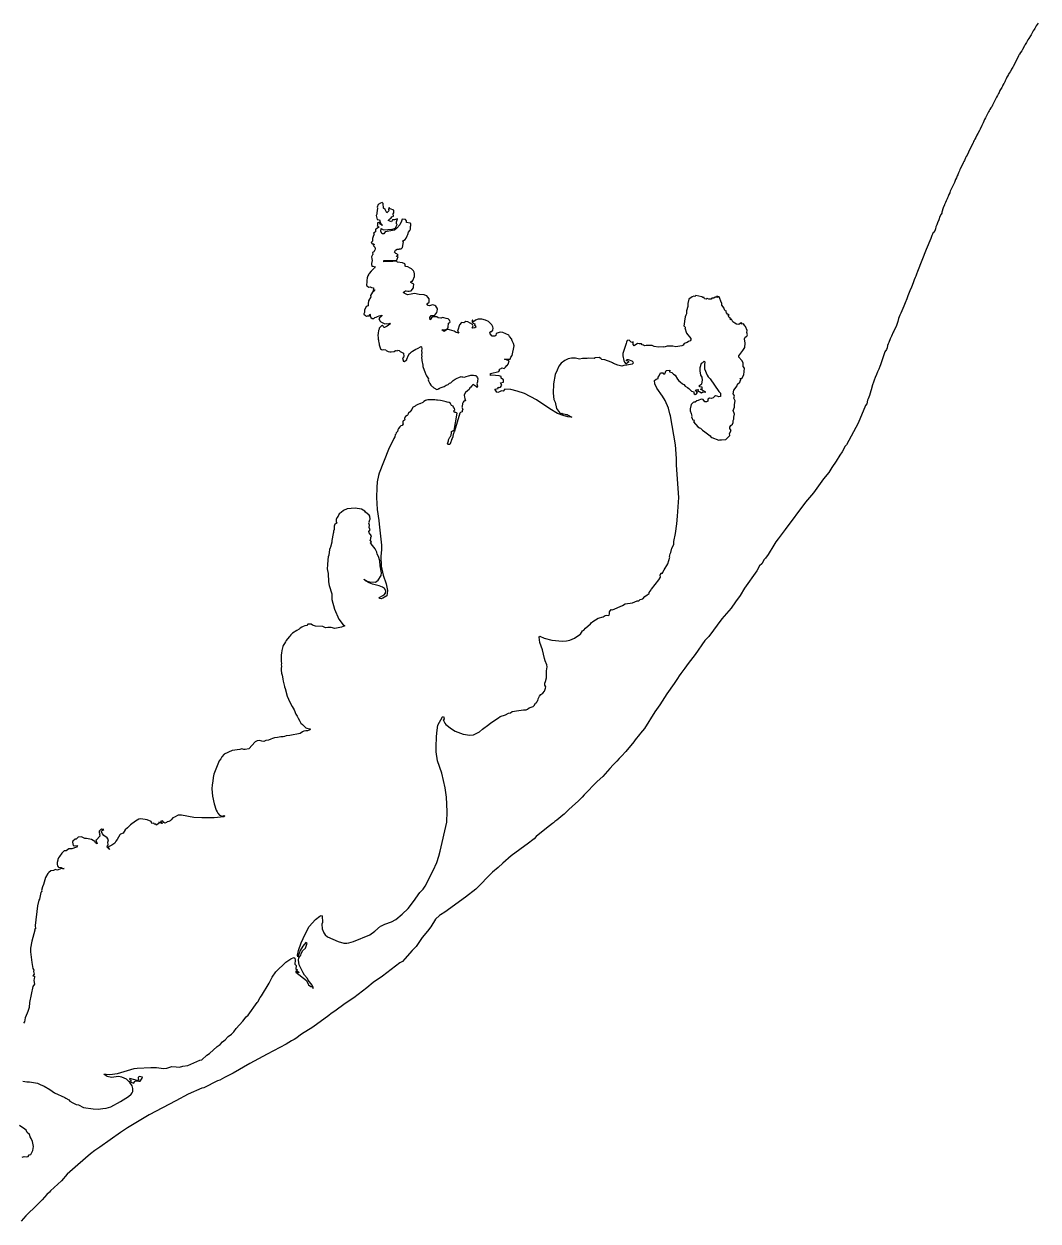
# Model space of a CAD drawing. Extents: x -74 to -34.8, y -33.8 to 5.3.
# Drawn here: x -52.032 to -49.938, y -32.104 to -29.632 of the extents above; entities that cross this region are included whole.
import ezdxf

# ---------------------------------------------------------------- set-up
doc = ezdxf.new("R2010")
doc.units = 0
doc.header["$LTSCALE"] = 2
doc.layers.add('UFEBRASIL', color=7, linetype='Continuous')

msp = doc.modelspace()

# ---------------------------------------------------------------- linework, layer by layer
at = {"layer": 'UFEBRASIL'}
for points in [[(-49.9377, -29.6299), (-49.9413, -29.6359), (-49.9429, -29.6385), (-49.9444, -29.641), (-49.9457, -29.6433), (-49.9475, -29.6462), (-49.9508, -29.6517), (-49.9521, -29.6539), (-49.9534, -29.6562), (-49.9568, -29.6618), (-49.9586, -29.6647), (-49.96, -29.6671), (-49.9616, -29.6698), (-49.9628, -29.6718), (-49.9644, -29.6744), (-49.9658, -29.6768), (-49.97, -29.6848), (-49.9712, -29.6869), (-49.9742, -29.6909), (-49.976, -29.694), (-49.9764, -29.6945), (-49.9781, -29.6979), (-49.9824, -29.7064), (-49.9894, -29.7198), (-49.99, -29.7211), (-49.9924, -29.7253), (-49.9928, -29.7261), (-49.9955, -29.7304), (-49.9975, -29.7336), (-49.9978, -29.7341), (-49.9986, -29.7363), (-50.0008, -29.7393), (-50.0022, -29.7415), (-50.0037, -29.7452), (-50.0054, -29.7491), (-50.0065, -29.7511), (-50.0079, -29.7537), (-50.0085, -29.755), (-50.0101, -29.7579), (-50.0114, -29.7603), (-50.0127, -29.7627), (-50.0141, -29.7652), (-50.015, -29.7669), (-50.0164, -29.7694), (-50.0174, -29.7713), (-50.0183, -29.773), (-50.0195, -29.7754), (-50.0216, -29.7795), (-50.0235, -29.7832), (-50.0268, -29.7897), (-50.0281, -29.7924), (-50.0316, -29.7993), (-50.0333, -29.8027), (-50.0351, -29.8052), (-50.037, -29.8081), (-50.0385, -29.811), (-50.0398, -29.8135), (-50.0434, -29.8202), (-50.0461, -29.8254), (-50.048, -29.8293), (-50.0496, -29.8327), (-50.0509, -29.8356), (-50.0537, -29.8415), (-50.0574, -29.8493), (-50.0588, -29.8518), (-50.0624, -29.8582), (-50.0643, -29.8617), (-50.0649, -29.8628), (-50.0665, -29.866), (-50.0683, -29.8698), (-50.0696, -29.8724), (-50.0708, -29.8747), (-50.072, -29.8773), (-50.0756, -29.8845), (-50.0813, -29.8962), (-50.0844, -29.9025), (-50.086, -29.9057), (-50.0873, -29.9084), (-50.0898, -29.9134), (-50.091, -29.9158), (-50.0922, -29.9183), (-50.0939, -29.9219), (-50.0983, -29.9307), (-50.099, -29.9325), (-50.1002, -29.9352), (-50.1019, -29.9389), (-50.1037, -29.9432), (-50.1048, -29.9456), (-50.1064, -29.9495), (-50.1081, -29.9532), (-50.1105, -29.9588), (-50.1136, -29.9658), (-50.1162, -29.9718), (-50.119, -29.9768), (-50.1197, -29.9797), (-50.12, -29.9805), (-50.1217, -29.984), (-50.1229, -29.9861), (-50.1235, -29.9878), (-50.1246, -29.9907), (-50.1252, -29.9925), (-50.1269, -29.9958), (-50.1273, -29.9969), (-50.129, -30.0006), (-50.1294, -30.0018), (-50.1308, -30.0043), (-50.1311, -30.0051), (-50.1339, -30.0114), (-50.1361, -30.0206), (-50.1367, -30.0223), (-50.1378, -30.0242), (-50.1406, -30.029), (-50.1426, -30.0359), (-50.1451, -30.0423), (-50.1463, -30.0445), (-50.1467, -30.0465), (-50.1485, -30.0508), (-50.1497, -30.055), (-50.1502, -30.057), (-50.1522, -30.0618), (-50.1545, -30.0626), (-50.1557, -30.0656), (-50.157, -30.0688), (-50.1593, -30.0746), (-50.1686, -30.0976), (-50.1863, -30.1426), (-50.1888, -30.1487), (-50.1902, -30.1523), (-50.1913, -30.1553), (-50.1933, -30.1603), (-50.1956, -30.166), (-50.1993, -30.1755), (-50.2022, -30.1828), (-50.2063, -30.1933), (-50.2088, -30.1995), (-50.2119, -30.2075), (-50.2148, -30.2147), (-50.2189, -30.2241), (-50.2209, -30.2286), (-50.2229, -30.2333), (-50.2243, -30.2364), (-50.2257, -30.2402), (-50.2275, -30.246), (-50.2288, -30.2503), (-50.2303, -30.2542), (-50.2317, -30.258), (-50.2338, -30.2624), (-50.2358, -30.2664), (-50.2366, -30.2683), (-50.2401, -30.2762), (-50.2428, -30.2822), (-50.2461, -30.2896), (-50.2471, -30.2921), (-50.2483, -30.2958), (-50.2496, -30.3002), (-50.2509, -30.3037), (-50.2539, -30.3085), (-50.2619, -30.3316), (-50.2633, -30.3356), (-50.2645, -30.3389), (-50.2665, -30.3444), (-50.2689, -30.35), (-50.2713, -30.3558), (-50.274, -30.3621), (-50.2762, -30.3675), (-50.2778, -30.3713), (-50.2795, -30.3772), (-50.2823, -30.3871), (-50.2829, -30.3893), (-50.2859, -30.3991), (-50.2888, -30.4055), (-50.2902, -30.4085), (-50.2914, -30.416), (-50.2938, -30.4193), (-50.3089, -30.4559), (-50.3335, -30.5008), (-50.3358, -30.5033), (-50.3419, -30.515), (-50.3473, -30.5223), (-50.3544, -30.5346), (-50.3636, -30.5477), (-50.3696, -30.5578), (-50.3806, -30.5708), (-50.4014, -30.5997), (-50.418, -30.6193), (-50.4599, -30.6757), (-50.4745, -30.6952), (-50.4789, -30.7011), (-50.4833, -30.7083), (-50.4952, -30.7274), (-50.5003, -30.7348), (-50.5036, -30.7378), (-50.5084, -30.7468), (-50.5126, -30.7507), (-50.5187, -30.7608), (-50.5441, -30.7969), (-50.5531, -30.8116), (-50.5626, -30.825), (-50.5717, -30.8379), (-50.5906, -30.8598), (-50.6177, -30.8963), (-50.6255, -30.9048), (-50.6458, -30.9339), (-50.6602, -30.9522), (-50.6671, -30.9617), (-50.6732, -30.97), (-50.6753, -30.9728), (-50.6788, -30.9777), (-50.6823, -30.9832), (-50.6888, -30.9933), (-50.7042, -31.0147), (-50.7185, -31.0378), (-50.7289, -31.0524), (-50.7506, -31.0867), (-50.7583, -31.0963), (-50.7605, -31.099), (-50.7693, -31.1101), (-50.7723, -31.1138), (-50.7886, -31.1341), (-50.7977, -31.1436), (-50.8026, -31.1488), (-50.8077, -31.1542), (-50.8148, -31.1616), (-50.8219, -31.1691), (-50.8361, -31.1858), (-50.8479, -31.1959), (-50.8751, -31.2238), (-50.8792, -31.228), (-50.8875, -31.2364), (-50.8987, -31.2468), (-50.907, -31.2545), (-50.9162, -31.2631), (-50.9187, -31.2653), (-50.9313, -31.2755), (-50.9356, -31.2789), (-50.9382, -31.281), (-50.94, -31.2824), (-50.9464, -31.2875), (-50.9492, -31.2898), (-50.9743, -31.3098), (-50.9785, -31.3141), (-50.9811, -31.3166), (-50.9899, -31.3236), (-51.026, -31.3495), (-51.0426, -31.3646), (-51.0527, -31.3738), (-51.0643, -31.3833), (-51.0987, -31.418), (-51.1197, -31.435), (-51.1628, -31.466), (-51.1716, -31.4714), (-51.1739, -31.4728), (-51.1819, -31.4799), (-51.1918, -31.4961), (-51.1983, -31.5053), (-51.2098, -31.5181), (-51.222, -31.5369), (-51.23, -31.5446), (-51.2452, -31.5618), (-51.2504, -31.5673), (-51.2558, -31.5706), (-51.2913, -31.5981), (-51.3104, -31.6113), (-51.3237, -31.6217), (-51.3508, -31.643), (-51.3686, -31.6542), (-51.3895, -31.6704), (-51.3973, -31.6752), (-51.4022, -31.6789), (-51.4354, -31.7035), (-51.4585, -31.7174), (-51.4704, -31.7264), (-51.4738, -31.7289), (-51.4794, -31.7312), (-51.4903, -31.7385), (-51.5297, -31.7593), (-51.5654, -31.7782), (-51.5999, -31.7982), (-51.6174, -31.8069), (-51.6272, -31.813), (-51.6323, -31.8143), (-51.66, -31.8286), (-51.6643, -31.8293), (-51.6929, -31.8418), (-51.7183, -31.8552), (-51.773, -31.884), (-51.8178, -31.9109), (-51.8323, -31.9205), (-51.8754, -31.9508), (-51.8851, -31.9582), (-51.8941, -31.965), (-51.9203, -31.9877), (-51.9423, -32.0067), (-51.954, -32.0204), (-51.977, -32.0415), (-51.9792, -32.0438), (-51.9842, -32.0489), (-51.9944, -32.0595), (-52.0046, -32.0699), (-52.0279, -32.0926), (-52.0377, -32.1036)], [(-52.0341, -31.8147), (-52.0261, -31.8163), (-52.0203, -31.8161), (-52.0041, -31.8191), (-51.9982, -31.8217), (-51.9899, -31.8248), (-51.9781, -31.8319), (-51.9686, -31.8389), (-51.9475, -31.8488), (-51.9456, -31.8497), (-51.9392, -31.8533), (-51.9367, -31.8561), (-51.9306, -31.8593), (-51.9242, -31.8627), (-51.9188, -31.8638), (-51.9085, -31.8691), (-51.8891, -31.8721), (-51.8788, -31.8726), (-51.8688, -31.8714), (-51.8621, -31.8706), (-51.8523, -31.8675), (-51.8323, -31.8568), (-51.8161, -31.8463), (-51.8102, -31.8417), (-51.8083, -31.8387), (-51.8069, -31.8364), (-51.8072, -31.8302), (-51.8086, -31.8242), (-51.8133, -31.8177), (-51.8113, -31.8168), (-51.8091, -31.8174), (-51.8046, -31.8188), (-51.8037, -31.8154), (-51.8001, -31.8142), (-51.7946, -31.8145), (-51.7918, -31.8149), (-51.7875, -31.8084), (-51.7872, -31.8063), (-51.7935, -31.8049), (-51.7961, -31.8074), (-51.7952, -31.813), (-51.7978, -31.8133), (-51.8132, -31.809), (-51.8137, -31.8109), (-51.8102, -31.8136), (-51.8119, -31.8157), (-51.8147, -31.8164), (-51.8201, -31.8108), (-51.8296, -31.8064), (-51.8368, -31.8052), (-51.8512, -31.807), (-51.8599, -31.8054), (-51.8663, -31.8011), (-51.8653, -31.7994), (-51.8619, -31.8005), (-51.8545, -31.8012), (-51.8385, -31.7986), (-51.804, -31.7886), (-51.7979, -31.7876), (-51.7696, -31.7864), (-51.7579, -31.7868), (-51.7433, -31.7886), (-51.7364, -31.788), (-51.7263, -31.7847), (-51.7174, -31.7854), (-51.7105, -31.7859), (-51.7035, -31.7838), (-51.6934, -31.7826), (-51.6751, -31.7741), (-51.6689, -31.7716), (-51.6647, -31.771), (-51.6543, -31.7613), (-51.6483, -31.7575), (-51.6328, -31.7435), (-51.6266, -31.7391), (-51.6219, -31.7338), (-51.616, -31.7295), (-51.6102, -31.7228), (-51.6029, -31.7175), (-51.5987, -31.7131), (-51.5935, -31.7059), (-51.5795, -31.691), (-51.5726, -31.6817), (-51.5686, -31.6787), (-51.5499, -31.6525), (-51.5485, -31.6506), (-51.5442, -31.6417), (-51.5414, -31.6388), (-51.5251, -31.6125), (-51.5192, -31.5997), (-51.5119, -31.5893), (-51.4913, -31.5693), (-51.4805, -31.562), (-51.4744, -31.5595), (-51.4726, -31.561), (-51.4719, -31.5647), (-51.4726, -31.5732), (-51.4697, -31.5762), (-51.4704, -31.5832), (-51.4671, -31.5847), (-51.4694, -31.586), (-51.4647, -31.5889), (-51.4642, -31.5912), (-51.4655, -31.5901), (-51.468, -31.5886), (-51.4706, -31.5877), (-51.4701, -31.5897), (-51.4482, -31.6068), (-51.4452, -31.6142), (-51.4442, -31.6157), (-51.4393, -31.6194), (-51.4368, -31.6194), (-51.4348, -31.6237), (-51.4346, -31.6216), (-51.4369, -31.6167), (-51.4447, -31.6063), (-51.4459, -31.6029), (-51.4526, -31.5957), (-51.4553, -31.5908), (-51.4635, -31.5742), (-51.4651, -31.5646), (-51.4644, -31.5604), (-51.4598, -31.5545), (-51.4594, -31.5518), (-51.4563, -31.5457), (-51.4504, -31.5399), (-51.4472, -31.5297), (-51.45, -31.5282), (-51.4557, -31.5358), (-51.4614, -31.5451), (-51.4635, -31.5507), (-51.4663, -31.5582), (-51.4666, -31.5547), (-51.4648, -31.5451), (-51.4593, -31.5289), (-51.4509, -31.511), (-51.443, -31.4953), (-51.4295, -31.4809), (-51.4209, -31.4739), (-51.4183, -31.4729), (-51.4163, -31.4734), (-51.4152, -31.4871), (-51.4166, -31.4905), (-51.416, -31.5), (-51.4126, -31.5087), (-51.41, -31.5127), (-51.4048, -31.5164), (-51.3829, -31.5263), (-51.3709, -31.5296), (-51.3652, -31.5298), (-51.3607, -31.5292), (-51.3516, -31.5263), (-51.3176, -31.5126), (-51.3074, -31.5053), (-51.2953, -31.4949), (-51.2931, -31.4938), (-51.2866, -31.4906), (-51.2727, -31.4854), (-51.2641, -31.4806), (-51.2507, -31.4696), (-51.2383, -31.4581), (-51.2272, -31.4439), (-51.2145, -31.4249), (-51.2076, -31.418), (-51.2035, -31.4124), (-51.1867, -31.3796), (-51.1793, -31.3634), (-51.1748, -31.3498), (-51.1725, -31.3399), (-51.1587, -31.2799), (-51.1577, -31.2577), (-51.1592, -31.2284), (-51.1618, -31.2091), (-51.169, -31.1788), (-51.1777, -31.1534), (-51.1803, -31.1345), (-51.1808, -31.1254), (-51.1801, -31.1033), (-51.1788, -31.0902), (-51.1769, -31.0798), (-51.1678, -31.0627), (-51.1655, -31.0619), (-51.1642, -31.0665), (-51.1644, -31.0695), (-51.1664, -31.0683), (-51.1627, -31.0754), (-51.1603, -31.0784), (-51.1491, -31.0875), (-51.1413, -31.0917), (-51.1247, -31.0982), (-51.1108, -31.1), (-51.1036, -31.0994), (-51.0912, -31.0935), (-51.0848, -31.0876), (-51.0718, -31.0786), (-51.0679, -31.075), (-51.0517, -31.0647), (-51.0485, -31.0616), (-51.0376, -31.0584), (-51.0313, -31.055), (-51.0272, -31.0539), (-51.0237, -31.0515), (-51.0102, -31.0494), (-51.0003, -31.0478), (-50.995, -31.0481), (-50.9919, -31.0469), (-50.9884, -31.0438), (-50.9806, -31.0411), (-50.9781, -31.0388), (-50.9754, -31.0341), (-50.9724, -31.0329), (-50.9721, -31.0304), (-50.9703, -31.0294), (-50.9696, -31.025), (-50.9671, -31.02), (-50.9645, -31.0161), (-50.9602, -31.0136), (-50.957, -31.0096), (-50.9546, -31.0032), (-50.9543, -31.0006), (-50.9561, -30.9971), (-50.956, -30.9931), (-50.9546, -30.9898), (-50.9525, -30.9821), (-50.9525, -30.9674), (-50.9514, -30.9595), (-50.9522, -30.9549), (-50.9556, -30.9466), (-50.9568, -30.9418), (-50.9612, -30.9244), (-50.9665, -30.9089), (-50.9681, -30.8978), (-50.9668, -30.8961), (-50.9577, -30.8999), (-50.9415, -30.904), (-50.9196, -30.9064), (-50.9113, -30.9058), (-50.9046, -30.904), (-50.8951, -30.8997), (-50.8839, -30.8926), (-50.8823, -30.8916), (-50.8781, -30.885), (-50.8755, -30.8834), (-50.8723, -30.8793), (-50.8618, -30.8703), (-50.8603, -30.8682), (-50.8569, -30.8654), (-50.8463, -30.8589), (-50.8358, -30.856), (-50.8315, -30.853), (-50.8281, -30.8522), (-50.8256, -30.8535), (-50.8234, -30.8522), (-50.8224, -30.8495), (-50.8228, -30.8455), (-50.8194, -30.8406), (-50.8165, -30.8412), (-50.7958, -30.8324), (-50.7905, -30.8294), (-50.7752, -30.8273), (-50.7652, -30.8231), (-50.7621, -30.8232), (-50.759, -30.82), (-50.7538, -30.8189), (-50.7497, -30.8143), (-50.7447, -30.8108), (-50.741, -30.8078), (-50.7408, -30.8054), (-50.7366, -30.8005), (-50.7356, -30.7985), (-50.7208, -30.7797), (-50.7175, -30.7741), (-50.718, -30.77), (-50.7159, -30.7654), (-50.7139, -30.7662), (-50.7097, -30.7589), (-50.702, -30.7463), (-50.6983, -30.7328), (-50.6988, -30.7312), (-50.6976, -30.7257), (-50.6957, -30.7234), (-50.6937, -30.714), (-50.6901, -30.7069), (-50.6899, -30.7003), (-50.6864, -30.6837), (-50.6833, -30.6636), (-50.6822, -30.6484), (-50.6795, -30.6092), (-50.684, -30.5429), (-50.684, -30.5292), (-50.6864, -30.5008), (-50.6964, -30.4411), (-50.698, -30.4366), (-50.7005, -30.4248), (-50.7079, -30.4092), (-50.7129, -30.4006), (-50.7248, -30.384), (-50.7291, -30.375), (-50.7295, -30.3681), (-50.7263, -30.3651), (-50.7219, -30.364), (-50.7219, -30.3609), (-50.7199, -30.3585), (-50.7175, -30.352), (-50.7149, -30.3523), (-50.7127, -30.3523), (-50.7108, -30.354), (-50.7085, -30.3539), (-50.7056, -30.3476), (-50.6983, -30.3469), (-50.6989, -30.3501), (-50.6937, -30.3517), (-50.6902, -30.3552), (-50.6867, -30.3568), (-50.6825, -30.3651), (-50.6796, -30.3688), (-50.6765, -30.3706), (-50.6717, -30.375), (-50.6693, -30.3759), (-50.6664, -30.3794), (-50.6616, -30.3827), (-50.6585, -30.3843), (-50.6534, -30.3897), (-50.6487, -30.3913), (-50.6488, -30.3936), (-50.6479, -30.3955), (-50.6457, -30.3967), (-50.6434, -30.3959), (-50.6412, -30.3929), (-50.6448, -30.3882), (-50.6412, -30.3867), (-50.6387, -30.387), (-50.6408, -30.3887), (-50.633, -30.3934), (-50.6296, -30.3915), (-50.624, -30.3921), (-50.6347, -30.3861), (-50.6313, -30.3866), (-50.6315, -30.382), (-50.6362, -30.3811), (-50.6379, -30.3789), (-50.6321, -30.3749), (-50.6306, -30.3676), (-50.631, -30.3614), (-50.6338, -30.357), (-50.6354, -30.3481), (-50.6356, -30.341), (-50.6326, -30.3325), (-50.6299, -30.3309), (-50.6274, -30.3278), (-50.6259, -30.3296), (-50.6265, -30.3356), (-50.6264, -30.3437), (-50.6207, -30.3568), (-50.6186, -30.3607), (-50.6148, -30.3647), (-50.5967, -30.391), (-50.5934, -30.3942), (-50.5935, -30.4011), (-50.5967, -30.4018), (-50.6006, -30.4005), (-50.6039, -30.3996), (-50.6059, -30.4012), (-50.6086, -30.4039), (-50.6118, -30.4053), (-50.6161, -30.4043), (-50.6196, -30.4067), (-50.6197, -30.4103), (-50.622, -30.4122), (-50.6256, -30.4119), (-50.6291, -30.407), (-50.6333, -30.4062), (-50.6396, -30.4094), (-50.6424, -30.4097), (-50.6457, -30.4127), (-50.6483, -30.4124), (-50.6502, -30.4136), (-50.6537, -30.4175), (-50.6564, -30.4263), (-50.6564, -30.4308), (-50.654, -30.4358), (-50.6529, -30.4416), (-50.6532, -30.443), (-50.6522, -30.4465), (-50.651, -30.4489), (-50.6492, -30.4487), (-50.6475, -30.4514), (-50.6492, -30.4536), (-50.6404, -30.4634), (-50.6369, -30.4659), (-50.6348, -30.4662), (-50.6308, -30.4707), (-50.6255, -30.4738), (-50.6145, -30.482), (-50.6134, -30.484), (-50.6111, -30.4857), (-50.5971, -30.4909), (-50.5951, -30.4902), (-50.5916, -30.4902), (-50.5827, -30.4901), (-50.5744, -30.4815), (-50.5746, -30.4776), (-50.5713, -30.4711), (-50.5739, -30.4668), (-50.5745, -30.4643), (-50.5723, -30.4609), (-50.5687, -30.4584), (-50.5673, -30.4549), (-50.5675, -30.4506), (-50.5656, -30.448), (-50.5658, -30.4439), (-50.5645, -30.4376), (-50.567, -30.4297), (-50.5647, -30.423), (-50.5646, -30.4174), (-50.5629, -30.4097), (-50.5656, -30.4042), (-50.5647, -30.4), (-50.5653, -30.3979), (-50.5675, -30.3957), (-50.5656, -30.3879), (-50.5591, -30.3793), (-50.5586, -30.3755), (-50.5537, -30.3716), (-50.553, -30.3691), (-50.5514, -30.3656), (-50.5534, -30.3641), (-50.5496, -30.3639), (-50.5453, -30.356), (-50.5437, -30.3422), (-50.5466, -30.3388), (-50.5463, -30.3312), (-50.5495, -30.3266), (-50.5558, -30.3201), (-50.5554, -30.3168), (-50.5474, -30.306), (-50.543, -30.2999), (-50.5422, -30.2906), (-50.5438, -30.282), (-50.5424, -30.2786), (-50.5392, -30.2767), (-50.5378, -30.2739), (-50.5391, -30.2691), (-50.5385, -30.2646), (-50.5415, -30.2566), (-50.543, -30.255), (-50.5444, -30.2532), (-50.5459, -30.2512), (-50.5498, -30.2517), (-50.5493, -30.249), (-50.5521, -30.2499), (-50.5553, -30.2524), (-50.5605, -30.2517), (-50.5639, -30.2499), (-50.5683, -30.2466), (-50.5697, -30.2427), (-50.5708, -30.2412), (-50.5731, -30.243), (-50.573, -30.2401), (-50.5755, -30.2382), (-50.5776, -30.234), (-50.5756, -30.2332), (-50.579, -30.231), (-50.5813, -30.2284), (-50.582, -30.2265), (-50.5808, -30.2245), (-50.5833, -30.224), (-50.5855, -30.222), (-50.586, -30.2184), (-50.5905, -30.2125), (-50.5909, -30.2087), (-50.5926, -30.2044), (-50.595, -30.1989), (-50.5965, -30.1949), (-50.6013, -30.1938), (-50.5982, -30.196), (-50.6043, -30.1956), (-50.6074, -30.1977), (-50.611, -30.1977), (-50.6129, -30.2), (-50.6175, -30.2002), (-50.6208, -30.1984), (-50.6231, -30.1997), (-50.6262, -30.199), (-50.6274, -30.1968), (-50.6302, -30.1967), (-50.632, -30.1949), (-50.6443, -30.1922), (-50.6463, -30.1946), (-50.6483, -30.1941), (-50.6516, -30.1951), (-50.6589, -30.1999), (-50.6612, -30.2088), (-50.6607, -30.215), (-50.6633, -30.2238), (-50.6634, -30.2305), (-50.6652, -30.2329), (-50.6664, -30.2366), (-50.668, -30.2454), (-50.6686, -30.2519), (-50.6689, -30.2549), (-50.6666, -30.2578), (-50.6657, -30.2587), (-50.6672, -30.2594), (-50.6635, -30.2704), (-50.655, -30.2815), (-50.6549, -30.2841), (-50.6561, -30.286), (-50.6598, -30.2875), (-50.6622, -30.2897), (-50.6684, -30.2915), (-50.6707, -30.295), (-50.6732, -30.2966), (-50.6858, -30.2984), (-50.692, -30.297), (-50.7037, -30.2969), (-50.71, -30.2991), (-50.7117, -30.2981), (-50.7215, -30.2993), (-50.7307, -30.2979), (-50.7343, -30.2959), (-50.7365, -30.2957), (-50.7471, -30.2958), (-50.7507, -30.2967), (-50.7521, -30.2949), (-50.7551, -30.294), (-50.7568, -30.2925), (-50.7614, -30.2923), (-50.7648, -30.2914), (-50.772, -30.2966), (-50.7737, -30.2933), (-50.7741, -30.2883), (-50.7763, -30.2893), (-50.7782, -30.2888), (-50.782, -30.2848), (-50.7859, -30.2857), (-50.7876, -30.2886), (-50.7884, -30.2913), (-50.7949, -30.3123), (-50.7949, -30.3169), (-50.7928, -30.3264), (-50.7917, -30.3301), (-50.7889, -30.3334), (-50.7855, -30.3307), (-50.7817, -30.3291), (-50.7879, -30.3268), (-50.7861, -30.3249), (-50.7838, -30.3245), (-50.7767, -30.3272), (-50.7745, -30.3293), (-50.7735, -30.3322), (-50.7759, -30.334), (-50.7869, -30.3366), (-50.7928, -30.3367), (-50.797, -30.3384), (-50.8051, -30.3365), (-50.8146, -30.3328), (-50.8161, -30.3312), (-50.8194, -30.3299), (-50.8324, -30.3255), (-50.8383, -30.3248), (-50.8408, -30.3222), (-50.844, -30.3208), (-50.8522, -30.3213), (-50.8546, -30.3226), (-50.8653, -30.3216), (-50.8688, -30.3226), (-50.8784, -30.3227), (-50.8849, -30.3237), (-50.8927, -30.3217), (-50.9012, -30.3221), (-50.9082, -30.3235), (-50.9123, -30.3253), (-50.9148, -30.3264), (-50.9221, -30.3322), (-50.927, -30.3382), (-50.9306, -30.3465), (-50.9346, -30.3556), (-50.9386, -30.3751), (-50.9392, -30.3941), (-50.9376, -30.4069), (-50.9351, -30.4127), (-50.9319, -30.4256), (-50.9258, -30.4341), (-50.9251, -30.4344), (-50.9229, -30.4362), (-50.921, -30.4351), (-50.9182, -30.4373), (-50.916, -30.4371), (-50.9131, -30.4381), (-50.9101, -30.4382), (-50.9082, -30.4396), (-50.9001, -30.4434), (-50.9026, -30.4438), (-50.9086, -30.4428), (-50.9135, -30.4414), (-50.9165, -30.4407), (-50.93, -30.4358), (-50.9461, -30.4264), (-50.9734, -30.4076), (-50.9984, -30.3951), (-51.013, -30.3897), (-51.0267, -30.3867), (-51.0387, -30.3861), (-51.0421, -30.3898), (-51.0459, -30.389), (-51.0501, -30.3913), (-51.0531, -30.3924), (-51.0556, -30.392), (-51.0596, -30.3856), (-51.0525, -30.3846), (-51.0523, -30.3816), (-51.0494, -30.3822), (-51.0474, -30.3815), (-51.0452, -30.3774), (-51.0476, -30.3731), (-51.0415, -30.3713), (-51.0413, -30.3664), (-51.046, -30.3628), (-51.0461, -30.3596), (-51.0506, -30.3582), (-51.0653, -30.3566), (-51.0686, -30.3575), (-51.0681, -30.3535), (-51.051, -30.3492), (-51.0497, -30.3473), (-51.0498, -30.3446), (-51.0462, -30.3434), (-51.0448, -30.3419), (-51.0398, -30.3429), (-51.0374, -30.3401), (-51.0347, -30.3369), (-51.0342, -30.337), (-51.0316, -30.3339), (-51.0297, -30.3272), (-51.0393, -30.3237), (-51.0277, -30.3236), (-51.0263, -30.3195), (-51.0239, -30.3164), (-51.0198, -30.2965), (-51.0212, -30.2913), (-51.0233, -30.2863), (-51.0244, -30.2841), (-51.0246, -30.2826), (-51.0289, -30.2774), (-51.0308, -30.2745), (-51.0368, -30.2715), (-51.0427, -30.2687), (-51.0484, -30.2679), (-51.0567, -30.2711), (-51.0575, -30.275), (-51.0592, -30.2767), (-51.0647, -30.2762), (-51.0693, -30.2713), (-51.0695, -30.2692), (-51.0679, -30.2669), (-51.0654, -30.2666), (-51.0633, -30.2638), (-51.0631, -30.2598), (-51.0638, -30.2568), (-51.0655, -30.2532), (-51.0678, -30.2508), (-51.0728, -30.2459), (-51.0786, -30.2432), (-51.0865, -30.2415), (-51.0887, -30.2414), (-51.0936, -30.2413), (-51.0994, -30.2434), (-51.1032, -30.2465), (-51.1048, -30.2457), (-51.1058, -30.2437), (-51.1061, -30.2437), (-51.1061, -30.2472), (-51.1043, -30.2499), (-51.101, -30.2508), (-51.1011, -30.2543), (-51.1002, -30.254), (-51.0987, -30.2576), (-51.1008, -30.2595), (-51.1055, -30.2599), (-51.1062, -30.2591), (-51.1044, -30.2551), (-51.1058, -30.2524), (-51.1103, -30.2493), (-51.1149, -30.2469), (-51.1196, -30.2464), (-51.1236, -30.2486), (-51.1283, -30.2485), (-51.1326, -30.2529), (-51.1361, -30.2641), (-51.1368, -30.266), (-51.1337, -30.2699), (-51.1396, -30.2687), (-51.1434, -30.2658), (-51.1533, -30.2633), (-51.1556, -30.2628), (-51.1581, -30.2625), (-51.164, -30.2666), (-51.1688, -30.2632), (-51.1622, -30.263), (-51.1591, -30.262), (-51.1572, -30.2613), (-51.1556, -30.2576), (-51.1549, -30.2495), (-51.1522, -30.2485), (-51.1517, -30.2465), (-51.153, -30.2434), (-51.1559, -30.2406), (-51.1601, -30.2398), (-51.1646, -30.2385), (-51.1674, -30.2381), (-51.1701, -30.2395), (-51.1709, -30.2393), (-51.1763, -30.2383), (-51.1793, -30.2362), (-51.1875, -30.2364), (-51.1904, -30.2387), (-51.1927, -30.2425), (-51.1933, -30.2378), (-51.1907, -30.234), (-51.189, -30.2337), (-51.1835, -30.2333), (-51.1795, -30.2274), (-51.1785, -30.2245), (-51.1777, -30.2204), (-51.1782, -30.2187), (-51.1815, -30.2147), (-51.1833, -30.2132), (-51.1853, -30.2126), (-51.1878, -30.2118), (-51.1945, -30.2139), (-51.197, -30.2133), (-51.1998, -30.2099), (-51.1951, -30.2065), (-51.1947, -30.1991), (-51.198, -30.1956), (-51.1997, -30.1932), (-51.2004, -30.193), (-51.2055, -30.1912), (-51.2155, -30.1904), (-51.2253, -30.1882), (-51.2324, -30.1894), (-51.2399, -30.1908), (-51.2428, -30.1897), (-51.2466, -30.1879), (-51.2487, -30.1863), (-51.2459, -30.1839), (-51.2442, -30.1828), (-51.2426, -30.1825), (-51.2389, -30.1833), (-51.2365, -30.1838), (-51.2325, -30.183), (-51.2277, -30.1765), (-51.2274, -30.1747), (-51.2268, -30.1691), (-51.2309, -30.1667), (-51.2329, -30.1654), (-51.2321, -30.163), (-51.2291, -30.1626), (-51.2271, -30.1579), (-51.2265, -30.1566), (-51.2251, -30.1529), (-51.2254, -30.1498), (-51.2256, -30.1478), (-51.2262, -30.1445), (-51.2276, -30.1417), (-51.2288, -30.1398), (-51.2318, -30.1371), (-51.2344, -30.1357), (-51.2392, -30.133), (-51.2431, -30.1328), (-51.2446, -30.1319), (-51.2448, -30.129), (-51.2451, -30.1269), (-51.2498, -30.1248), (-51.2605, -30.1233), (-51.2624, -30.1218), (-51.2698, -30.1219), (-51.2853, -30.1221), (-51.2884, -30.1228), (-51.2886, -30.1205), (-51.2616, -30.1194), (-51.2608, -30.1173), (-51.2589, -30.112), (-51.2607, -30.1112), (-51.2629, -30.1122), (-51.2616, -30.1108), (-51.2592, -30.1092), (-51.2618, -30.1064), (-51.2635, -30.1054), (-51.2667, -30.1028), (-51.2661, -30.1016), (-51.2648, -30.0991), (-51.2613, -30.0969), (-51.2568, -30.0971), (-51.2564, -30.0958), (-51.2525, -30.0963), (-51.25, -30.0936), (-51.2482, -30.0819), (-51.2496, -30.0811), (-51.2482, -30.0787), (-51.2447, -30.0771), (-51.2428, -30.0743), (-51.2404, -30.0689), (-51.2394, -30.0662), (-51.2376, -30.0619), (-51.2346, -30.0583), (-51.2334, -30.0556), (-51.2334, -30.0501), (-51.2332, -30.0476), (-51.233, -30.0441), (-51.2342, -30.0432), (-51.2415, -30.0417), (-51.2416, -30.0384), (-51.2438, -30.0354), (-51.2507, -30.035), (-51.2518, -30.0391), (-51.2556, -30.0463), (-51.2621, -30.0532), (-51.2666, -30.0572), (-51.286, -30.0611), (-51.2888, -30.0648), (-51.2924, -30.0649), (-51.295, -30.0602), (-51.2942, -30.054), (-51.2892, -30.0567), (-51.2711, -30.0557), (-51.2665, -30.0543), (-51.2646, -30.0529), (-51.2611, -30.0459), (-51.2628, -30.0446), (-51.2625, -30.0406), (-51.2604, -30.0343), (-51.2667, -30.0359), (-51.2704, -30.036), (-51.2719, -30.039), (-51.2728, -30.0406), (-51.2796, -30.0378), (-51.2759, -30.0342), (-51.2739, -30.0335), (-51.272, -30.0302), (-51.269, -30.0284), (-51.2695, -30.024), (-51.2677, -30.0218), (-51.2682, -30.0165), (-51.2757, -30.0137), (-51.2776, -30.0109), (-51.2787, -30.0146), (-51.2781, -30.0174), (-51.2826, -30.0219), (-51.2861, -30.0149), (-51.2894, -30.0119), (-51.2903, -30.0022), (-51.2924, -30.0003), (-51.2958, -30.0021), (-51.3004, -30.0043), (-51.3023, -30.0099), (-51.3015, -30.0123), (-51.3033, -30.0215), (-51.3028, -30.0242), (-51.3042, -30.0275), (-51.3021, -30.0358), (-51.2974, -30.036), (-51.2964, -30.0413), (-51.2952, -30.0434), (-51.2927, -30.0456), (-51.2924, -30.0476), (-51.2958, -30.0454), (-51.2973, -30.0422), (-51.3002, -30.0418), (-51.3017, -30.0427), (-51.3015, -30.0462), (-51.3021, -30.0481), (-51.2994, -30.0503), (-51.2992, -30.0512), (-51.3035, -30.0549), (-51.3058, -30.0553), (-51.3061, -30.0611), (-51.3098, -30.0636), (-51.3085, -30.0652), (-51.3113, -30.073), (-51.3119, -30.0745), (-51.3118, -30.0782), (-51.3117, -30.0803), (-51.3145, -30.0828), (-51.3126, -30.0858), (-51.3093, -30.0855), (-51.309, -30.0857), (-51.3087, -30.0879), (-51.3107, -30.0888), (-51.3102, -30.0898), (-51.3072, -30.0927), (-51.3068, -30.0959), (-51.3075, -30.099), (-51.3077, -30.0995), (-51.3094, -30.1023), (-51.3117, -30.1036), (-51.3116, -30.1077), (-51.3117, -30.1083), (-51.3138, -30.1126), (-51.3136, -30.1165), (-51.3126, -30.1205), (-51.3138, -30.1264), (-51.3142, -30.1286), (-51.3131, -30.1319), (-51.3111, -30.1319), (-51.3067, -30.133), (-51.3079, -30.1359), (-51.3088, -30.136), (-51.3099, -30.1377), (-51.3148, -30.1425), (-51.3189, -30.1469), (-51.3199, -30.1486), (-51.3217, -30.1521), (-51.3228, -30.1562), (-51.3229, -30.1567), (-51.324, -30.1607), (-51.3237, -30.1646), (-51.324, -30.1655), (-51.3244, -30.1694), (-51.3241, -30.1707), (-51.3237, -30.1728), (-51.3194, -30.1754), (-51.3171, -30.1747), (-51.314, -30.176), (-51.31, -30.1763), (-51.3098, -30.1781), (-51.3107, -30.1826), (-51.3074, -30.1808), (-51.3089, -30.1834), (-51.3121, -30.1857), (-51.3164, -30.1926), (-51.3153, -30.1949), (-51.3202, -30.2033), (-51.3212, -30.2094), (-51.3209, -30.2141), (-51.3253, -30.2149), (-51.3284, -30.2225), (-51.3284, -30.2272), (-51.3298, -30.2304), (-51.3297, -30.231), (-51.3268, -30.2338), (-51.3247, -30.2352), (-51.3223, -30.2347), (-51.3188, -30.2346), (-51.3177, -30.2307), (-51.3166, -30.2316), (-51.3169, -30.2342), (-51.3155, -30.2377), (-51.3126, -30.2402), (-51.3106, -30.2401), (-51.3093, -30.2396), (-51.3072, -30.2381), (-51.3042, -30.2369), (-51.3017, -30.2356), (-51.2984, -30.2344), (-51.2928, -30.2332), (-51.2926, -30.2346), (-51.2953, -30.2374), (-51.2974, -30.2383), (-51.2987, -30.2408), (-51.2962, -30.2452), (-51.2949, -30.2469), (-51.2922, -30.2481), (-51.2868, -30.2509), (-51.283, -30.2502), (-51.2797, -30.2507), (-51.2763, -30.2496), (-51.2751, -30.2506), (-51.2793, -30.2538), (-51.2816, -30.2557), (-51.2843, -30.257), (-51.2875, -30.2587), (-51.2885, -30.2585), (-51.29, -30.2556), (-51.2919, -30.2545), (-51.2933, -30.2552), (-51.298, -30.2596), (-51.2986, -30.2621), (-51.2997, -30.265), (-51.3006, -30.2702), (-51.3009, -30.275), (-51.3001, -30.2792), (-51.3, -30.2825), (-51.2993, -30.2846), (-51.2996, -30.287), (-51.2992, -30.2896), (-51.2985, -30.2932), (-51.2983, -30.2944), (-51.2979, -30.2964), (-51.2953, -30.3029), (-51.2936, -30.3041), (-51.2923, -30.3043), (-51.2891, -30.3038), (-51.2847, -30.3044), (-51.2836, -30.3058), (-51.2809, -30.3071), (-51.2794, -30.3078), (-51.2759, -30.3085), (-51.2736, -30.3085), (-51.2674, -30.3078), (-51.2645, -30.3061), (-51.2611, -30.307), (-51.2603, -30.3054), (-51.2572, -30.3058), (-51.2563, -30.3069), (-51.2546, -30.3083), (-51.2482, -30.3116), (-51.2477, -30.3133), (-51.2474, -30.3163), (-51.2472, -30.3182), (-51.2465, -30.3191), (-51.2485, -30.3208), (-51.2502, -30.3242), (-51.2489, -30.326), (-51.249, -30.3282), (-51.2465, -30.3284), (-51.2412, -30.3256), (-51.2411, -30.3232), (-51.2403, -30.3223), (-51.2385, -30.3168), (-51.2353, -30.312), (-51.2338, -30.3105), (-51.2316, -30.309), (-51.2296, -30.3074), (-51.2224, -30.3032), (-51.2192, -30.3019), (-51.2113, -30.2979), (-51.2105, -30.2982), (-51.2103, -30.3023), (-51.2103, -30.3035), (-51.2106, -30.3062), (-51.2103, -30.3105), (-51.2105, -30.314), (-51.2104, -30.3193), (-51.2107, -30.3203), (-51.2101, -30.325), (-51.2101, -30.3264), (-51.2093, -30.3302), (-51.2088, -30.333), (-51.2081, -30.3361), (-51.2078, -30.3387), (-51.2074, -30.3408), (-51.2039, -30.35), (-51.2018, -30.3554), (-51.2004, -30.3583), (-51.1976, -30.3623), (-51.1961, -30.3647), (-51.1971, -30.3666), (-51.1965, -30.3687), (-51.1948, -30.3715), (-51.1933, -30.374), (-51.1915, -30.3773), (-51.1886, -30.3805), (-51.1875, -30.3811), (-51.1855, -30.3831), (-51.1795, -30.3865), (-51.1769, -30.3858), (-51.1751, -30.3844), (-51.174, -30.3843), (-51.1723, -30.3832), (-51.1685, -30.3814), (-51.1662, -30.3807), (-51.1642, -30.3801), (-51.1602, -30.3779), (-51.1559, -30.3765), (-51.1527, -30.3734), (-51.1501, -30.3726), (-51.1472, -30.37), (-51.1453, -30.3677), (-51.1433, -30.3667), (-51.1416, -30.3654), (-51.1374, -30.3631), (-51.1338, -30.3615), (-51.1292, -30.3595), (-51.1274, -30.3602), (-51.1256, -30.3605), (-51.122, -30.3608), (-51.1189, -30.3599), (-51.1139, -30.3581), (-51.1113, -30.3575), (-51.1087, -30.3571), (-51.1032, -30.3572), (-51.1006, -30.3574), (-51.0977, -30.3576), (-51.0964, -30.3605), (-51.0952, -30.3625), (-51.0947, -30.3647), (-51.095, -30.3683), (-51.0951, -30.3705), (-51.0969, -30.3748), (-51.0954, -30.3798), (-51.0962, -30.3822), (-51.0973, -30.3807), (-51.1014, -30.378), (-51.1033, -30.3765), (-51.1057, -30.3774), (-51.107, -30.3787), (-51.1092, -30.3816), (-51.1108, -30.3832), (-51.1126, -30.3864), (-51.116, -30.3895), (-51.1197, -30.3926), (-51.1204, -30.3937), (-51.1224, -30.3981), (-51.1224, -30.3992), (-51.1222, -30.4018), (-51.1215, -30.4058), (-51.1206, -30.4079), (-51.12, -30.4102), (-51.1222, -30.4099), (-51.1236, -30.4107), (-51.1245, -30.4128), (-51.1262, -30.4156), (-51.127, -30.4213), (-51.1278, -30.4233), (-51.1271, -30.4247), (-51.1254, -30.4286), (-51.1271, -30.4298), (-51.1272, -30.4325), (-51.13, -30.4343), (-51.1319, -30.4353), (-51.1429, -30.4724), (-51.144, -30.4744), (-51.1448, -30.4772), (-51.1453, -30.4793), (-51.146, -30.4826), (-51.1462, -30.484), (-51.1476, -30.4874), (-51.1486, -30.4895), (-51.1496, -30.4929), (-51.1502, -30.4945), (-51.1516, -30.4985), (-51.1526, -30.5003), (-51.1557, -30.5003), (-51.1571, -30.4989), (-51.1564, -30.4967), (-51.1548, -30.4924), (-51.1553, -30.4908), (-51.1539, -30.4874), (-51.1524, -30.4852), (-51.1512, -30.4833), (-51.1498, -30.481), (-51.1494, -30.4802), (-51.1489, -30.4765), (-51.1486, -30.4735), (-51.1465, -30.4721), (-51.1446, -30.4712), (-51.1434, -30.471), (-51.1369, -30.4357), (-51.14, -30.4342), (-51.1425, -30.4339), (-51.1444, -30.4307), (-51.142, -30.4284), (-51.1424, -30.4257), (-51.1448, -30.423), (-51.1455, -30.4212), (-51.149, -30.4194), (-51.151, -30.4156), (-51.1538, -30.4137), (-51.1581, -30.4126), (-51.16, -30.412), (-51.1684, -30.4102), (-51.1716, -30.4095), (-51.1777, -30.4085), (-51.1802, -30.4085), (-51.1835, -30.4079), (-51.1869, -30.4079), (-51.1878, -30.4081), (-51.19, -30.4077), (-51.1929, -30.408), (-51.1979, -30.408), (-51.2005, -30.4084), (-51.2027, -30.4092), (-51.2061, -30.4114), (-51.2079, -30.4137), (-51.2142, -30.4158), (-51.2152, -30.4163), (-51.2187, -30.4178), (-51.2222, -30.4194), (-51.2241, -30.4211), (-51.2251, -30.4216), (-51.2291, -30.4238), (-51.2297, -30.4245), (-51.2308, -30.4276), (-51.2333, -30.4313), (-51.2334, -30.432), (-51.2376, -30.4351), (-51.2383, -30.4364), (-51.2393, -30.4386), (-51.2407, -30.4404), (-51.244, -30.4421), (-51.2449, -30.4428), (-51.2462, -30.4465), (-51.2452, -30.4492), (-51.2489, -30.4517), (-51.2496, -30.4528), (-51.2494, -30.4561), (-51.249, -30.4577), (-51.2506, -30.461), (-51.2533, -30.4615), (-51.2555, -30.4639), (-51.2586, -30.4669), (-51.2599, -30.4699), (-51.2604, -30.473), (-51.263, -30.4757), (-51.2641, -30.4789), (-51.2654, -30.4798), (-51.266, -30.4846), (-51.2678, -30.4874), (-51.2792, -30.5104), (-51.2984, -30.5591), (-51.2999, -30.5639), (-51.3021, -30.5769), (-51.3033, -30.5886), (-51.3036, -30.6094), (-51.3022, -30.6344), (-51.2988, -30.6568), (-51.2986, -30.6644), (-51.2931, -30.7077), (-51.2932, -30.7167), (-51.2949, -30.7314), (-51.2941, -30.7516), (-51.2899, -30.77), (-51.2841, -30.788), (-51.2811, -30.8017), (-51.2824, -30.8125), (-51.2904, -30.8175), (-51.2943, -30.8188), (-51.2969, -30.8181), (-51.2986, -30.8163), (-51.2878, -30.8105), (-51.2851, -30.8073), (-51.2843, -30.8025), (-51.2873, -30.7975), (-51.2916, -30.7946), (-51.2981, -30.7919), (-51.3118, -30.7886), (-51.3191, -30.7855), (-51.3263, -30.7819), (-51.3302, -30.7783), (-51.323, -30.7823), (-51.3181, -30.7835), (-51.3055, -30.7843), (-51.3005, -30.78), (-51.294, -30.7709), (-51.2934, -30.7648), (-51.2965, -30.7507), (-51.297, -30.74), (-51.2997, -30.7314), (-51.3022, -30.7268), (-51.303, -30.7221), (-51.3065, -30.7155), (-51.3149, -30.7053), (-51.3166, -30.7041), (-51.3143, -30.7009), (-51.3169, -30.6973), (-51.3153, -30.6948), (-51.3158, -30.6918), (-51.314, -30.6885), (-51.317, -30.6855), (-51.3192, -30.6822), (-51.3194, -30.6799), (-51.3166, -30.6766), (-51.3187, -30.6713), (-51.3184, -30.6666), (-51.3194, -30.6635), (-51.3181, -30.6605), (-51.3189, -30.6583), (-51.3169, -30.6543), (-51.3177, -30.6482), (-51.3188, -30.6461), (-51.3264, -30.64), (-51.3276, -30.638), (-51.3346, -30.6338), (-51.3479, -30.6315), (-51.3641, -30.6332), (-51.3716, -30.6361), (-51.377, -30.6404), (-51.3809, -30.6435), (-51.3831, -30.6484), (-51.3858, -30.6515), (-51.387, -30.655), (-51.3869, -30.6604), (-51.3857, -30.6622), (-51.3895, -30.6646), (-51.3911, -30.6687), (-51.3912, -30.6725), (-51.3914, -30.6754), (-51.3929, -30.6792), (-51.3928, -30.6821), (-51.3932, -30.684), (-51.396, -30.698), (-51.3961, -30.7018), (-51.3989, -30.7119), (-51.3996, -30.7138), (-51.4009, -30.7171), (-51.402, -30.7286), (-51.4034, -30.7323), (-51.4042, -30.738), (-51.4052, -30.7486), (-51.4058, -30.7568), (-51.4048, -30.7601), (-51.4038, -30.7668), (-51.4029, -30.7838), (-51.4014, -30.7915), (-51.3959, -30.8083), (-51.3958, -30.8202), (-51.3906, -30.8403), (-51.3817, -30.8609), (-51.3727, -30.8725), (-51.369, -30.8744), (-51.376, -30.8774), (-51.3901, -30.8799), (-51.3976, -30.8781), (-51.4042, -30.8778), (-51.4092, -30.8785), (-51.4149, -30.8759), (-51.4294, -30.8752), (-51.436, -30.8735), (-51.4386, -30.871), (-51.4453, -30.8712), (-51.4477, -30.8736), (-51.4519, -30.8742), (-51.4554, -30.876), (-51.4579, -30.8776), (-51.4613, -30.8795), (-51.4635, -30.8815), (-51.4681, -30.8845), (-51.4775, -30.89), (-51.4805, -30.8933), (-51.483, -30.8962), (-51.4839, -30.8971), (-51.4905, -30.9048), (-51.492, -30.9073), (-51.4938, -30.911), (-51.495, -30.9131), (-51.4966, -30.9154), (-51.4972, -30.9171), (-51.4987, -30.9224), (-51.4991, -30.9255), (-51.4992, -30.9259), (-51.4999, -30.9301), (-51.5001, -30.9308), (-51.5008, -30.9343), (-51.5009, -30.94), (-51.5006, -30.9415), (-51.5003, -30.9485), (-51.5, -30.952), (-51.5003, -30.9553), (-51.5001, -30.9577), (-51.5009, -30.9623), (-51.5004, -30.9663), (-51.4998, -30.9724), (-51.4988, -30.9767), (-51.4982, -30.9801), (-51.4971, -30.9845), (-51.4967, -30.9885), (-51.4954, -30.9941), (-51.4938, -30.9995), (-51.4938, -31.0008), (-51.4926, -31.0039), (-51.4883, -31.0197), (-51.4857, -31.0263), (-51.4831, -31.031), (-51.478, -31.0414), (-51.4741, -31.0483), (-51.4703, -31.0569), (-51.4677, -31.0613), (-51.4658, -31.065), (-51.462, -31.0712), (-51.46, -31.0752), (-51.4569, -31.0784), (-51.4494, -31.0853), (-51.4475, -31.0861), (-51.4417, -31.0874), (-51.4403, -31.0882), (-51.4416, -31.0895), (-51.4459, -31.0911), (-51.4499, -31.0915), (-51.4536, -31.0921), (-51.4563, -31.0931), (-51.4615, -31.0967), (-51.4825, -31.1009), (-51.49, -31.1018), (-51.4936, -31.1032), (-51.4963, -31.1036), (-51.4987, -31.1035), (-51.501, -31.1037), (-51.5083, -31.1054), (-51.5141, -31.1058), (-51.5184, -31.107), (-51.5221, -31.1085), (-51.5265, -31.1108), (-51.5322, -31.1115), (-51.5366, -31.1131), (-51.5405, -31.1128), (-51.5454, -31.1116), (-51.5501, -31.1122), (-51.5545, -31.1141), (-51.5673, -31.1286), (-51.5752, -31.1297), (-51.5778, -31.1297), (-51.5818, -31.1283), (-51.5857, -31.13), (-51.602, -31.1317), (-51.618, -31.1396), (-51.623, -31.1447), (-51.6252, -31.1492), (-51.6287, -31.153), (-51.6394, -31.1807), (-51.6413, -31.1877), (-51.6415, -31.1955), (-51.643, -31.2027), (-51.6436, -31.2111), (-51.6426, -31.2261), (-51.6392, -31.2418), (-51.6345, -31.2555), (-51.6329, -31.2585), (-51.6314, -31.2614), (-51.6283, -31.2655), (-51.6227, -31.2674), (-51.6183, -31.2665), (-51.6167, -31.2677), (-51.6191, -31.269), (-51.6391, -31.2707), (-51.6642, -31.2711), (-51.6808, -31.2705), (-51.7067, -31.2656), (-51.7134, -31.2658), (-51.7206, -31.2693), (-51.7243, -31.2711), (-51.7278, -31.275), (-51.7297, -31.2775), (-51.7323, -31.2789), (-51.7357, -31.2791), (-51.7375, -31.2808), (-51.7408, -31.2817), (-51.7428, -31.2808), (-51.7454, -31.2775), (-51.7499, -31.2788), (-51.7458, -31.2825), (-51.7472, -31.2826), (-51.7532, -31.2799), (-51.7535, -31.2824), (-51.7586, -31.2861), (-51.7593, -31.2839), (-51.7627, -31.284), (-51.7638, -31.2821), (-51.7676, -31.2827), (-51.7688, -31.2784), (-51.7771, -31.2753), (-51.7905, -31.2733), (-51.7946, -31.274), (-51.8017, -31.2779), (-51.8117, -31.2857), (-51.8176, -31.2918), (-51.823, -31.2958), (-51.8268, -31.3028), (-51.8322, -31.3048), (-51.8339, -31.3064), (-51.8396, -31.316), (-51.8423, -31.3193), (-51.8439, -31.3232), (-51.8502, -31.3277), (-51.8561, -31.33), (-51.8577, -31.3318), (-51.8552, -31.3364), (-51.8602, -31.3316), (-51.8593, -31.3282), (-51.8581, -31.3268), (-51.8583, -31.3214), (-51.8575, -31.3161), (-51.8601, -31.3122), (-51.8667, -31.3077), (-51.8696, -31.3043), (-51.8701, -31.3021), (-51.8723, -31.2991), (-51.8702, -31.2974), (-51.8668, -31.2951), (-51.8711, -31.2948), (-51.8714, -31.2934), (-51.8761, -31.2985), (-51.8764, -31.3019), (-51.8741, -31.304), (-51.8756, -31.3057), (-51.875, -31.309), (-51.8821, -31.3161), (-51.8831, -31.3168), (-51.8808, -31.3246), (-51.8843, -31.3227), (-51.8853, -31.32), (-51.8921, -31.3157), (-51.9024, -31.3135), (-51.9063, -31.3139), (-51.913, -31.31), (-51.9195, -31.3108), (-51.9236, -31.3147), (-51.9258, -31.3153), (-51.9306, -31.3189), (-51.9318, -31.3211), (-51.9304, -31.3284), (-51.928, -31.3289), (-51.9214, -31.3279), (-51.923, -31.3319), (-51.9327, -31.3351), (-51.939, -31.3352), (-51.9446, -31.3389), (-51.9486, -31.3393), (-51.9535, -31.3437), (-51.9581, -31.3511), (-51.9605, -31.3538), (-51.9615, -31.3573), (-51.9619, -31.3586), (-51.9632, -31.3631), (-51.9633, -31.3671), (-51.9624, -31.37), (-51.9612, -31.3721), (-51.9607, -31.373), (-51.9552, -31.3738), (-51.9518, -31.3755), (-51.9486, -31.3755), (-51.9563, -31.3763), (-51.9613, -31.3786), (-51.9623, -31.379), (-51.9673, -31.3779), (-51.9682, -31.3782), (-51.9709, -31.3797), (-51.9759, -31.3804), (-51.9806, -31.3837), (-51.9825, -31.3861), (-51.9871, -31.3945), (-51.9913, -31.4084), (-51.9937, -31.4136), (-51.9955, -31.4212), (-51.995, -31.4234), (-51.9967, -31.4254), (-51.9997, -31.4386), (-52.0011, -31.4409), (-52.0035, -31.4529), (-52.0083, -31.4932), (-52.0077, -31.5003), (-52.0102, -31.5009), (-52.0095, -31.503), (-52.0155, -31.5258), (-52.0179, -31.5403), (-52.0181, -31.5479), (-52.0156, -31.57), (-52.0137, -31.5818), (-52.0114, -31.5857), (-52.0122, -31.5884), (-52.0109, -31.5941), (-52.0135, -31.5972), (-52.0099, -31.5976), (-52.0097, -31.6003), (-52.011, -31.6028), (-52.0111, -31.6068), (-52.01, -31.6142), (-52.0134, -31.6194), (-52.02, -31.652), (-52.0212, -31.6624), (-52.024, -31.6711), (-52.025, -31.6744), (-52.029, -31.6843), (-52.0307, -31.6923), (-52.0327, -31.6952)], [(-52.0351, -31.9714), (-52.0316, -31.9705), (-52.0267, -31.9709), (-52.023, -31.97), (-52.021, -31.9668), (-52.0175, -31.9663), (-52.0132, -31.9578), (-52.0117, -31.9497), (-52.0139, -31.9394), (-52.0167, -31.9331), (-52.0191, -31.9298), (-52.0206, -31.9246), (-52.025, -31.9204), (-52.0269, -31.9156), (-52.0299, -31.914), (-52.0409, -31.906)]]:
    msp.add_lwpolyline(points, dxfattribs=at)

doc.saveas('drawing.dxf')
